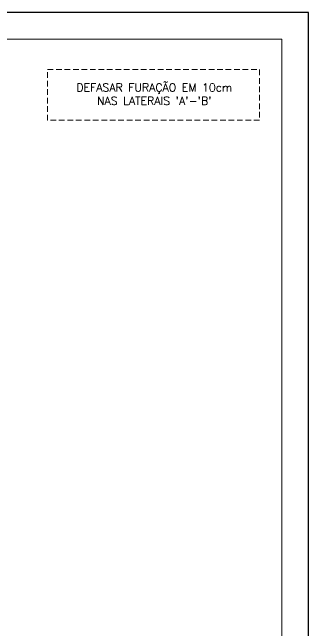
# Model space of a CAD drawing. Extents: x -23436 to 4767, y -3862 to 10024.
# Drawn here: x -19524 to -19191, y 987 to 1682 of the extents above; entities that cross this region are included whole.
import ezdxf

# ---------------------------------------------------------------- set-up
doc = ezdxf.new("R2010")
doc.units = 0
doc.linetypes.add('DASHED2', pattern=[9.525, 6.35, -3.175])
doc.layers.add('cotas', color=4, linetype='Continuous', lineweight=13)
doc.layers.add('FOLHA MB', color=7, linetype='Continuous', lineweight=13)
doc.layers.add('Laje_Perimetro', color=7, linetype='Continuous', plot=False)
doc.layers.add('MB Logo', color=254, linetype='Continuous')
doc.styles.add('ROMANS', font='romans.shx')

# ---------------------------------------------------------------- blocks, each defined once
blk = doc.blocks.new('A$C169d8357')
at = {"layer": 'FOLHA MB', "color": 1}
for points in [[(0, 1199.94), (0, 149.94), (1485.02, 149.94), (1485.02, 1199.94)], [(70, 1169.94), (70, 179.94), (1455.02, 179.94), (1455.02, 1169.94)]]:
    blk.add_lwpolyline(points, close=True, dxfattribs=at)

msp = doc.modelspace()

# ---------------------------------------------------------------- linework, layer by layer
at = {"layer": 'cotas', "linetype": 'DASHED2'}
msp.add_lwpolyline([(-19246.452, 1560.929), (-19484.647, 1560.929), (-19484.647, 1617.963), (-19246.452, 1617.963)], close=True, dxfattribs=at)
at = {"layer": 'Laje_Perimetro'}
msp.add_lwpolyline([(-19191.377, 1682.259), (-20676.397, 1682.259), (-20676.397, 632.259), (-19191.377, 632.259)], close=True, dxfattribs=at)

# ---------------------------------------------------------------- block references
at = {"layer": 'MB Logo'}
msp.add_blockref('A$C169d8357', (-20676.397, 482.321), dxfattribs=at)

# ---------------------------------------------------------------- texts
at = {"layer": 'cotas', "color": 7, "insert": (-19364.761, 1590.309), "char_height": 9, "attachment_point": 5, "style": 'ROMANS'}
msp.add_mtext("\\A1;DEFASAR FURAÇÃO EM 10cm\\PNAS LATERAIS 'A'-'B'", dxfattribs=at)

doc.saveas('drawing.dxf')
